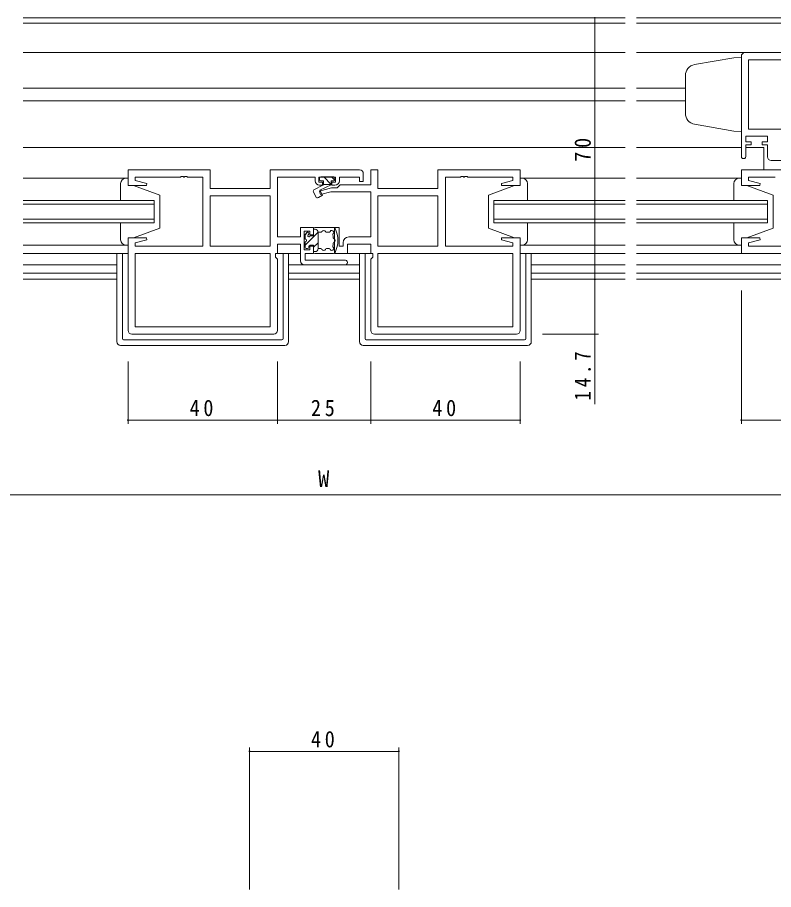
# Model space of a CAD drawing. Units: millimetres, scale not verified. Extents: x -567 to 567, y -403 to 403.
# Drawn here: x 60.1 to 262.6, y -178 to 55.5 of the extents above; entities that cross this region are included whole.
import ezdxf
from ezdxf.enums import TextEntityAlignment as Align

# ---------------------------------------------------------------- set-up
doc = ezdxf.new("R2010")
doc.units = ezdxf.units.MM
doc.header["$LTSCALE"] = 2
for name, color, linetype, lineweight in [('0-3_YKK_11', 7, 'Continuous', 18), ('0-4_YKK_12', 2, 'Continuous', 18), ('0-5_YKK_13', 4, 'Continuous', 18), ('0-6_YKK_D', 6, 'Continuous', 18)]:
    doc.layers.add(name, color=color, linetype=linetype, lineweight=lineweight)
doc.styles.add('ＭＳ ゴシック', font='')
doc.styles.get('ＭＳ ゴシック').set_extended_font_data('MS Gothic')

msp = doc.modelspace()

# ---------------------------------------------------------------- linework, layer by layer
at = {"layer": '0-3_YKK_11'}
for p, q in [((254.024, 18.32), (254.024, 45.12)), ((255.024, 46.12), (294.024, 46.12)), ((255.954, 25.65), (255.954, 44.19)), ((255.954, 44.19), (272.024, 44.19)), ((255.954, 25.65), (255.954, 44.19)), ((255.224, 23.72), (255.224, 22.22)), ((261.024, 23.72), (255.224, 23.72)), ((272.024, 25.65), (255.954, 25.65)), ((261.024, 22.22), (261.024, 23.72)), ((255.224, 22.22), (256.624, 22.22)), ((255.224, 21.42), (255.224, 18.32)), ((256.624, 21.42), (255.224, 21.42)), ((256.624, 22.22), (256.624, 21.42)), ((259.624, 22.22), (261.024, 22.22)), ((259.624, 21.42), (259.624, 22.22)), ((261.024, 21.42), (259.624, 21.42)), ((261.024, 18.22), (261.024, 21.42)), ((272.002, 17.22), (262.024, 17.22)), ((89.774, 14.72), (89.774, 10.52)), ((111.774, 14.72), (89.774, 14.72)), ((111.774, 9.72), (111.774, 14.72)), ((127.844, 14.72), (127.844, 9.72)), ((151.774, 14.72), (127.844, 14.72)), ((154.774, 14.72), (154.774, 10.75)), ((156.704, 14.72), (154.774, 14.72)), ((156.704, 9.72), (156.704, 14.72)), ((172.774, 14.72), (172.774, 9.72)), ((194.774, 14.72), (172.774, 14.72)), ((194.774, 10.52), (194.774, 14.72)), ((254.024, 14.72), (274.094, 14.72)), ((254.024, 10.52), (254.024, 14.72)), ((91.704, 12.79), (103.816, 12.79)), ((91.704, 11.873), (91.704, 12.79)), ((94.803, 11.042), (91.704, 11.873)), ((103.816, 12.79), (103.999, 12.91)), ((103.999, 12.91), (104.549, 12.91)), ((104.549, 12.91), (104.732, 12.79)), ((104.732, 12.79), (104.816, 12.79)), ((104.816, 12.79), (104.999, 12.91)), ((104.999, 12.91), (105.549, 12.91)), ((105.549, 12.91), (105.732, 12.79)), ((105.732, 12.79), (109.774, 12.79)), ((109.774, 12.79), (109.774, -5.75)), ((129.774, 12.79), (139.874, 12.79)), ((129.774, -3.25), (129.774, 12.79)), ((139.874, 12.79), (139.874, 11.82)), ((140.874, 12.79), (145.374, 12.79)), ((140.874, 11.42), (140.874, 12.79)), ((145.374, 12.79), (145.374, 11.42)), ((146.374, 12.79), (151.774, 12.79)), ((146.374, 11.82), (146.374, 12.79)), ((151.774, 12.79), (151.774, 11.62)), ((152.774, 11.62), (152.774, 13.72)), ((174.774, 12.79), (178.816, 12.79)), ((174.774, -5.75), (174.774, 12.79)), ((178.816, 12.79), (178.999, 12.91)), ((178.999, 12.91), (179.549, 12.91)), ((179.549, 12.91), (179.732, 12.79)), ((179.732, 12.79), (179.816, 12.79)), ((179.816, 12.79), (179.999, 12.91)), ((179.999, 12.91), (180.549, 12.91)), ((180.549, 12.91), (180.732, 12.79)), ((180.732, 12.79), (192.844, 12.79)), ((192.844, 11.873), (189.745, 11.042)), ((192.844, 12.79), (192.844, 11.873)), ((255.954, 12.79), (255.954, 11.873)), ((263.066, 12.79), (255.954, 12.79)), ((255.954, 11.873), (259.053, 11.042)), ((89.774, 10.52), (94.735, 10.52)), ((94.735, 10.52), (94.803, 11.042)), ((127.844, 9.72), (111.774, 9.72)), ((141.874, 11.42), (140.874, 11.42)), ((144.28, 9.92), (141.045, 9.053)), ((141.074, 10.62), (141.874, 10.62)), ((141.874, 10.62), (141.874, 11.42)), ((145.774, 9.92), (144.28, 9.92)), ((144.374, 11.42), (144.374, 10.62)), ((145.374, 11.42), (144.374, 11.42)), ((144.374, 10.62), (145.174, 10.62)), ((146.604, 10.75), (145.774, 9.92)), ((154.774, 10.75), (146.604, 10.75)), ((151.774, 11.62), (152.774, 11.62)), ((172.774, 9.72), (156.704, 9.72)), ((189.745, 11.042), (189.814, 10.52)), ((189.814, 10.52), (194.774, 10.52)), ((258.985, 10.52), (254.024, 10.52)), ((259.053, 11.042), (258.985, 10.52)), ((127.844, 7.79), (111.774, 7.79)), ((111.774, 7.79), (111.774, -5.75)), ((127.844, 7.79), (111.774, 7.79)), ((127.844, -5.75), (127.844, 7.79)), ((141.045, 9.053), (141.303, 8.087)), ((141.303, 8.087), (144.039, 8.82)), ((144.039, 8.82), (154.774, 8.82)), ((154.774, 8.82), (154.774, -3.25)), ((172.774, 7.79), (156.704, 7.79)), ((156.704, 7.79), (156.704, -5.75)), ((172.774, 7.79), (156.704, 7.79)), ((172.774, -5.75), (172.774, 7.79)), ((135.974, -0.68), (135.974, -3.25)), ((139.474, -0.68), (135.974, -0.68)), ((136.974, -1.68), (138.474, -1.68)), ((136.974, -6.68), (136.974, -1.68)), ((138.474, -1.68), (138.474, -2.68)), ((139.474, -2.68), (139.474, -0.68)), ((145.074, -0.68), (145.074, -7.68)), ((146.274, -0.68), (145.074, -0.68)), ((146.274, -5.68), (146.274, -0.68)), ((89.774, -3.48), (89.774, -28.28)), ((94.735, -3.48), (89.774, -3.48)), ((91.704, -4.833), (94.803, -4.003)), ((94.803, -4.003), (94.735, -3.48)), ((135.974, -3.25), (129.774, -3.25)), ((138.474, -2.68), (139.474, -2.68)), ((154.774, -3.25), (148.874, -3.25)), ((189.814, -3.48), (189.745, -4.003)), ((189.745, -4.003), (192.844, -4.833)), ((194.774, -3.48), (189.814, -3.48)), ((194.774, -28.28), (194.774, -3.48)), ((254.024, -3.48), (258.985, -3.48)), ((254.024, -7.68), (254.024, -3.48)), ((259.053, -4.003), (255.954, -4.833)), ((258.985, -3.48), (259.053, -4.003)), ((91.704, -5.75), (91.704, -4.833)), ((109.774, -5.75), (91.704, -5.75)), ((111.774, -5.75), (127.844, -5.75)), ((129.774, -5.18), (135.974, -5.18)), ((129.774, -7.68), (129.774, -5.18)), ((135.974, -5.18), (135.974, -9.68)), ((138.474, -6.68), (136.974, -6.68)), ((138.474, -5.68), (138.474, -6.68)), ((139.474, -5.68), (138.474, -5.68)), ((139.474, -7.68), (139.474, -5.68)), ((147.374, -5.68), (146.274, -5.68)), ((147.374, -4.75), (147.374, -5.68)), ((148.574, -5.18), (154.774, -5.18)), ((148.574, -7.68), (148.574, -5.18)), ((154.774, -5.18), (154.774, -7.68)), ((156.704, -5.75), (172.774, -5.75)), ((192.844, -5.75), (174.774, -5.75)), ((192.844, -4.833), (192.844, -5.75)), ((255.954, -4.833), (255.954, -5.75)), ((255.954, -5.75), (274.024, -5.75)), ((127.844, -7.68), (91.704, -7.68)), ((91.704, -7.68), (91.704, -27.35)), ((127.844, -7.68), (91.704, -7.68)), ((127.844, -27.35), (127.844, -7.68)), ((129.244, -7.68), (129.774, -7.68)), ((129.244, -8.68), (129.244, -7.68)), ((129.774, -9.21), (129.244, -8.68)), ((129.774, -28.28), (129.774, -9.21)), ((137.174, -7.68), (139.474, -7.68)), ((137.174, -9.48), (137.174, -7.68)), ((145.074, -7.68), (148.574, -7.68)), ((154.774, -7.68), (155.304, -7.68)), ((155.304, -8.68), (154.774, -9.21)), ((154.774, -9.21), (154.774, -28.28)), ((155.304, -7.68), (155.304, -8.68)), ((192.844, -7.68), (156.704, -7.68)), ((156.704, -7.68), (156.704, -27.35)), ((192.844, -7.68), (156.704, -7.68)), ((192.844, -27.35), (192.844, -7.68)), ((293.024, -7.68), (254.024, -7.68)), ((136.974, -10.68), (147.974, -10.68)), ((147.974, -9.48), (137.174, -9.48)), ((91.704, -27.35), (127.844, -27.35)), ((156.704, -27.35), (192.844, -27.35)), ((90.774, -29.28), (128.774, -29.28)), ((155.774, -29.28), (193.774, -29.28))]:
    msp.add_line(p, q, dxfattribs=at)
for centre, radius, start, end in [((255.024, 45.12), 1, 90.00001, 179.99999), ((254.624, 18.32), 0.6, 179.99999, 0.00001), ((262.024, 18.22), 1, 180.00001, 269.99999), ((151.774, 13.72), 1, 0.00001, 89.99999), ((141.074, 11.82), 1.2, 180.00001, 269.99999), ((145.174, 11.82), 1.2, 270.00001, 359.99999), ((148.874, -4.75), 1.5, 90.00001, 179.99999), ((136.974, -9.68), 1, 180.00001, 269.99999), ((147.974, -10.08), 0.6, 269.99999, 90.00001), ((90.774, -28.28), 1, 180.00001, 269.99999), ((128.774, -28.28), 1, 270.00001, 359.99999), ((155.774, -28.28), 1, 180.00001, 269.99999), ((193.774, -28.28), 1, 270.00001, 359.99999)]:
    msp.add_arc(centre, radius, start, end, dxfattribs=at)
at = {"layer": '0-4_YKK_12'}
for p, q in [((61.649, 55.42), (222.899, 55.42)), ((222.899, 54.02), (61.649, 54.02)), ((225.899, 55.42), (322.149, 55.42)), ((322.149, 54.02), (225.899, 54.02)), ((61.649, 46.12), (222.899, 46.12)), ((225.899, 46.12), (255.024, 46.12)), ((61.649, 36.62), (222.899, 36.62)), ((225.899, 36.62), (239.024, 36.62)), ((61.649, 33.22), (222.899, 33.22)), ((225.899, 33.22), (239.024, 33.22)), ((61.649, 20.72), (222.899, 20.72)), ((225.899, 20.72), (254.024, 20.72)), ((260.024, 20.72), (255.224, 20.72)), ((260.024, 20.72), (260.024, 14.72)), ((96.774, 6.52), (61.649, 6.52)), ((61.649, 5.52), (96.774, 5.52)), ((96.774, 0.52), (96.774, 6.52)), ((187.774, 6.52), (187.774, 0.52)), ((222.899, 6.52), (187.774, 6.52)), ((187.774, 5.52), (222.899, 5.52)), ((261.024, 6.52), (225.899, 6.52)), ((225.899, 5.52), (261.024, 5.52)), ((261.024, 0.52), (261.024, 6.52)), ((96.774, 1.52), (61.649, 1.52)), ((61.649, 0.52), (96.774, 0.52)), ((222.899, 1.52), (187.774, 1.52)), ((187.774, 0.52), (222.899, 0.52)), ((261.024, 1.52), (225.899, 1.52)), ((225.899, 0.52), (261.024, 0.52)), ((61.649, -7.68), (89.774, -7.68)), ((194.774, -7.68), (222.899, -7.68)), ((225.899, -7.68), (254.524, -7.68)), ((61.649, -10.68), (86.774, -10.68)), ((132.774, -10.68), (151.774, -10.68)), ((197.774, -10.68), (222.899, -10.68)), ((225.899, -10.68), (322.149, -10.68)), ((86.774, -12.95), (61.649, -12.95)), ((151.774, -12.95), (132.774, -12.95)), ((222.899, -12.95), (197.774, -12.95)), ((322.149, -12.95), (225.899, -12.95)), ((61.649, -14.58), (86.774, -14.58)), ((132.774, -14.58), (151.774, -14.58)), ((197.774, -14.58), (222.899, -14.58)), ((225.899, -14.58), (322.149, -14.58))]:
    msp.add_line(p, q, dxfattribs=at)
at = {"layer": '0-5_YKK_13'}
for p, q in [((252.024, 44.75), (241.503, 42.895)), ((254.024, 44.82), (252.024, 44.75)), ((254.024, 44.82), (254.024, 25.02)), ((239.024, 39.94), (239.024, 29.763)), ((61.649, 12.519), (89.774, 12.518)), ((89.274, 12.52), (89.774, 12.52)), ((89.774, 12.52), (89.774, 10.52)), ((141.074, 12.52), (141.074, 12.12)), ((144.874, 12.82), (141.374, 12.82)), ((141.374, 11.82), (142.074, 11.82)), ((142.074, 11.82), (142.074, 10.82)), ((142.17, 12.82), (144.17, 10.82)), ((144.174, 11.82), (144.874, 11.82)), ((144.174, 11.82), (144.174, 10.716)), ((144.291, 12.82), (145.136, 11.974)), ((145.174, 12.12), (145.174, 12.52)), ((194.774, 12.521), (222.899, 12.52)), ((194.774, 12.52), (194.774, 10.52)), ((195.274, 12.52), (194.774, 12.52)), ((194.774, 12.52), (194.774, 10.52)), ((195.274, 12.52), (194.774, 12.52)), ((225.899, 12.519), (254.024, 12.518)), ((253.524, 12.52), (254.024, 12.52)), ((254.024, 12.52), (254.024, 10.52)), ((87.774, 6.52), (87.774, 11.02)), ((89.774, 10.52), (91.274, 10.52)), ((91.274, 10.52), (98.274, 7.92)), ((141.801, 10.493), (139.663, 9.495)), ((141.174, 9.317), (144.174, 10.716)), ((142.074, 10.82), (144.174, 10.82)), ((193.274, 10.52), (186.274, 7.92)), ((193.274, 10.52), (186.274, 7.92)), ((194.774, 10.52), (193.274, 10.52)), ((194.774, 10.52), (193.274, 10.52)), ((196.774, 6.52), (196.774, 11.02)), ((196.774, 6.92), (196.774, 11.02)), ((252.024, 6.52), (252.024, 11.02)), ((254.024, 10.52), (255.524, 10.52)), ((255.524, 10.52), (262.524, 7.92)), ((98.274, 7.92), (98.274, -0.88)), ((139.421, 8.831), (140.038, 7.508)), ((140.741, 7.287), (141.828, 7.915)), ((141.174, 9.317), (141.828, 7.915)), ((186.274, 7.92), (186.274, -0.88)), ((186.274, 7.92), (186.274, -0.88)), ((262.524, 7.92), (262.524, -0.88)), ((87.774, -3.98), (87.774, 0.52)), ((196.774, -3.98), (196.774, 0.52)), ((196.774, -3.98), (196.774, 0.12)), ((252.024, -3.98), (252.024, 0.52)), ((91.274, -3.48), (98.274, -0.88)), ((137.174, -5.471), (140.674, -1.971)), ((137.177, -2.64), (137.834, -1.983)), ((137.662, -2.068), (137.262, -2.468)), ((138.174, -2.28), (138.174, -2.411)), ((139.474, -2.93), (139.474, -0.98)), ((139.474, -1.18), (139.874, -1.18)), ((144.774, -0.68), (139.774, -0.68)), ((141.432, -1.98), (140.674, -1.98)), ((140.674, -6.38), (140.674, -1.98)), ((143.62, -1.98), (142.916, -1.98)), ((193.274, -3.48), (186.274, -0.88)), ((193.274, -3.48), (186.274, -0.88)), ((255.524, -3.48), (262.524, -0.88)), ((89.774, -3.48), (89.774, -5.48)), ((91.274, -3.48), (89.774, -3.48)), ((137.174, -2.68), (137.174, -3.78)), ((137.174, -4.58), (137.174, -6.08)), ((139.474, -2.93), (138.694, -2.93)), ((193.274, -3.48), (194.774, -3.48)), ((193.274, -3.48), (194.774, -3.48)), ((194.774, -3.48), (194.774, -5.48)), ((194.774, -3.48), (194.774, -5.48)), ((254.024, -3.48), (254.024, -5.48)), ((255.524, -3.48), (254.024, -3.48)), ((89.774, -5.48), (61.649, -5.48)), ((89.774, -5.48), (89.274, -5.48)), ((137.474, -6.38), (137.874, -6.38)), ((138.174, -6.08), (138.174, -5.73)), ((138.474, -5.43), (139.474, -5.43)), ((139.474, -5.999), (140.674, -4.799)), ((139.474, -7.38), (139.474, -5.43)), ((141.432, -6.38), (140.674, -6.38)), ((143.62, -6.38), (142.916, -6.38)), ((194.774, -5.48), (195.274, -5.48)), ((194.774, -5.48), (195.274, -5.48)), ((194.774, -5.481), (222.899, -5.481)), ((254.024, -5.48), (225.899, -5.48)), ((254.024, -5.48), (253.524, -5.48)), ((86.774, -7.68), (86.774, -31.28)), ((88.274, -7.68), (88.274, -30.48)), ((129.774, -7.68), (132.774, -7.68)), ((131.274, -7.68), (131.274, -30.48)), ((132.774, -7.68), (132.774, -31.28)), ((135.974, -7.68), (132.774, -7.68)), ((139.474, -7.18), (139.874, -7.18)), ((144.774, -7.68), (139.774, -7.68)), ((151.774, -7.68), (151.774, -31.28)), ((153.274, -7.68), (153.274, -30.48)), ((196.274, -7.68), (196.274, -30.48)), ((197.774, -7.68), (197.774, -31.28)), ((87.774, -32.28), (131.774, -32.28)), ((88.574, -30.78), (130.974, -30.78)), ((196.774, -32.28), (152.774, -32.28)), ((195.974, -30.78), (153.574, -30.78))]:
    msp.add_line(p, q, dxfattribs=at)
for points in [[(254.024, 25.02), (252.024, 25.09), (241.503, 26.945)], [(155.104, -7.68), (151.774, -7.68), (148.274, -7.68)]]:
    msp.add_lwpolyline(points, dxfattribs=at)
for centre, radius, start, end in [((242.024, 39.94), 3, 100, 180), ((242.024, 29.899), 3, 180, 260), ((89.274, 11.02), 1.5, 90, 180), ((141.374, 12.52), 0.3, 90, 180), ((141.374, 12.12), 0.3, 180, 270), ((144.874, 12.52), 0.3, 0, 90), ((144.874, 12.12), 0.3, 270, 0), ((195.274, 11.02), 1.5, 0, 90), ((195.274, 11.02), 1.5, 0, 90), ((253.524, 11.02), 1.5, 90, 180), ((139.874, 9.042), 0.5, 115.00014, 205.00005), ((141.59, 10.946), 0.5, 295, 345.39617), ((140.491, 7.72), 0.5, 205.00005, 300.00004), ((137.874, -2.28), 0.3, 0, 135), ((139.774, -0.98), 0.3, 90, 180), ((139.874, -1.98), 0.8, 0, 90), ((141.432, -1.68), 0.3, 270, 337.97569), ((142.174, -1.98), 0.5, 22.02431, 157.97569), ((142.916, -1.68), 0.3, 202.02431, 270), ((143.62, -1.68), 0.3, 270, 337.97569), ((144.362, -1.98), 0.5, 309.78774, 157.97569), ((144.774, -1.18), 0.5, 26.26805, 90), ((138.695, -4.18), 7.279, 333.73195, 26.26805), ((89.274, -3.98), 1.5, 180, 270), ((137.474, -2.68), 0.3, 135, 180), ((137.174, -4.18), 0.4, 270, 90), ((138.174, -2.93), 0.3, 120, 270), ((137.874, -2.411), 0.3, 300, 0), ((138.174, -2.93), 0.3, 270, 330), ((138.694, -3.23), 0.3, 90, 150), ((144.874, -2.595), 0.3, 129.78774, 194.39052), ((138.695, -4.18), 6.079, 6.82808, 14.39052), ((145.029, -3.422), 0.3, 186.82808, 251.43085), ((145.029, -4.939), 0.3, 108.56915, 173.17192), ((144.774, -4.18), 0.5, 288.56915, 71.43085), ((195.274, -3.98), 1.5, 270, 0), ((195.274, -3.98), 1.5, 270, 0), ((253.524, -3.98), 1.5, 180, 270), ((137.474, -6.08), 0.3, 180, 270), ((137.874, -6.08), 0.3, 270, 0), ((138.474, -5.73), 0.3, 90, 180), ((139.874, -6.38), 0.8, 270, 0), ((141.432, -6.68), 0.3, 22.02431, 90), ((142.174, -6.38), 0.5, 202.02431, 337.97569), ((142.916, -6.68), 0.3, 90, 157.97569), ((143.62, -6.68), 0.3, 22.02431, 90), ((144.362, -6.38), 0.5, 202.02431, 50.21226), ((144.874, -5.766), 0.3, 165.60948, 230.21226), ((138.695, -4.18), 6.079, 345.60948, 353.17192), ((139.774, -7.38), 0.3, 180, 270), ((144.774, -7.18), 0.5, 270, 333.73195), ((87.774, -31.28), 1, 180, 270), ((88.574, -30.48), 0.3, 180, 270), ((130.974, -30.48), 0.3, 270, 0), ((131.774, -31.28), 1, 270, 0), ((152.774, -31.28), 1, 180, 270), ((153.574, -30.48), 0.3, 180, 270), ((195.974, -30.48), 0.3, 270, 0), ((196.774, -31.28), 1, 270, 0)]:
    msp.add_arc(centre, radius, start, end, dxfattribs=at)
at = {"layer": '0-6_YKK_D'}
for p, q in [((200.774, 55.42), (215.774, 55.42)), ((214.774, 55.42), (214.774, -14.58)), ((200.774, -14.58), (215.774, -14.58)), ((200.774, -14.58), (215.774, -14.58)), ((214.774, -14.58), (214.774, -29.28)), ((254.024, -17.58), (254.024, -53.28)), ((200.774, -29.28), (215.774, -29.28)), ((214.774, -29.28), (214.774, -48.02)), ((89.774, -36.58), (89.774, -53.28)), ((129.774, -36.58), (129.774, -53.28)), ((129.774, -36.58), (129.774, -53.28)), ((154.774, -36.58), (154.774, -53.28)), ((154.774, -36.58), (154.774, -53.28)), ((194.774, -36.58), (194.774, -53.28)), ((89.774, -52.28), (129.774, -52.28)), ((154.774, -52.28), (129.774, -52.28)), ((194.774, -52.28), (154.774, -52.28)), ((254.024, -52.28), (294.024, -52.28)), ((-100.726, -72.28), (385.274, -72.28)), ((122.274, -177.982), (122.274, -139.982)), ((162.274, -177.982), (162.274, -139.982)), ((122.274, -140.982), (162.274, -140.982))]:
    msp.add_line(p, q, dxfattribs=at)
for centre, start, end in [((214.774, 55.42), 90, 270), ((214.774, 55.42), 270, 90), ((214.774, -14.58), 90, 270), ((214.774, -14.58), 90, 270), ((214.774, -14.58), 270, 90), ((214.774, -14.58), 270, 90), ((214.774, -29.28), 90, 270), ((214.774, -29.28), 270, 90), ((89.774, -52.28), 0, 180), ((89.774, -52.28), 180, 0), ((129.774, -52.28), 0, 180), ((129.774, -52.28), 0, 180), ((129.774, -52.28), 180, 0), ((129.774, -52.28), 180, 0), ((154.774, -52.28), 0, 180), ((154.774, -52.28), 0, 180), ((154.774, -52.28), 180, 0), ((154.774, -52.28), 180, 0), ((194.774, -52.28), 0, 180), ((194.774, -52.28), 180, 0), ((254.024, -52.28), 0, 180), ((254.024, -52.28), 180, 0), ((122.274, -140.982), 0, 180), ((122.274, -140.982), 180, 0), ((162.274, -140.982), 0, 180), ((162.274, -140.982), 180, 0)]:
    msp.add_arc(centre, 0.106, start, end, dxfattribs=at)

# ---------------------------------------------------------------- texts
at = {"layer": '0-6_YKK_D', "color": 7, "style": 'ＭＳ ゴシック'}
msp.add_text('W', height=4.399, dxfattribs=at).set_placement((140.674, -71.48), align=Align.BOTTOM_LEFT)
at = {"layer": '0-6_YKK_D', "color": 7, "char_height": 4.399, "attachment_point": 7, "rotation": 90, "style": 'ＭＳ ゴシック'}
for s, insert in [('\\T1.37;\\W0.9;70', (213.774, 16.9)), ('\\T1.39;\\W0.85;14.7', (213.774, -47.02))]:
    msp.add_mtext(s, dxfattribs=dict(at, insert=insert))
at = {"layer": '0-6_YKK_D', "color": 7, "char_height": 4.399, "attachment_point": 7, "style": 'ＭＳ ゴシック'}
for s, insert in [('\\T1.37;\\W0.9;40', (106.254, -51.28)), ('\\T1.37;\\W0.9;25', (138.754, -51.28)), ('\\T1.37;\\W0.9;40', (171.254, -51.28)), ('\\T1.37;\\W0.9;40', (138.754, -139.982))]:
    msp.add_mtext(s, dxfattribs=dict(at, insert=insert))

doc.saveas('drawing.dxf')
